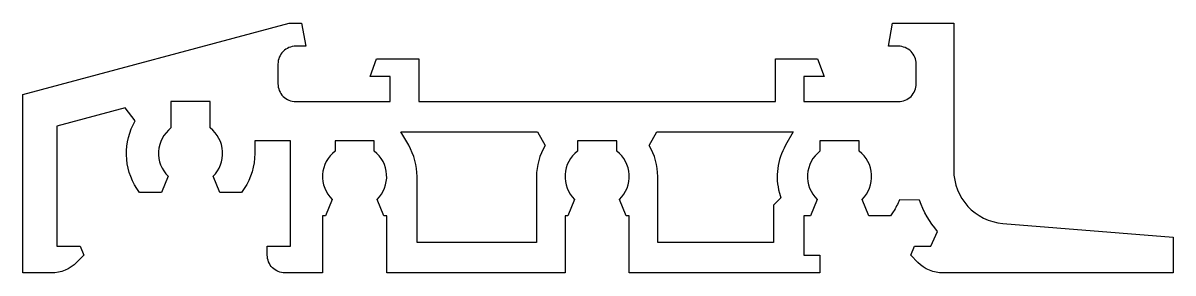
# Model space of a CAD drawing. Header units: millimetres. Extents: x 0 to 64.5, y 0 to 14.
import ezdxf

# ---------------------------------------------------------------- set-up
doc = ezdxf.new("R2010")
doc.units = ezdxf.units.MM

msp = doc.modelspace()

# ---------------------------------------------------------------- linework, layer by layer
for points in [[(48.81, 3.426), (48.662, 3.2), (47.434, 3.2), (47.06, 4.115, 0.455203), (46.9, 6.825), (46.9, 7.4), (44.7, 7.4), (44.7, 6.825, 0.455203), (44.54, 4.115), (44.166, 3.2), (43.8, 3.2), (43.8, 1), (44.7, 1), (44.7, 0), (34, 0), (34, 3.2), (33.834, 3.2), (33.46, 4.115, 0.455203), (33.3, 6.825), (33.3, 7.4), (31.1, 7.4), (31.1, 6.825, 0.455203), (30.94, 4.115), (30.566, 3.2), (30.4, 3.2), (30.4, 0), (20.4, 0), (20.4, 3.2), (20.234, 3.2), (19.86, 4.115, 0.455203), (19.7, 6.825), (19.7, 7.4), (17.5, 7.4), (17.5, 6.825, 0.455203), (17.34, 4.115), (16.966, 3.2), (16.8, 3.2), (16.8, 0), (14.7, 0, -0.414214), (13.7, 1), (13.7, 1.5), (15, 1.5), (15, 7.4), (13, 7.4), (13, 6.7, -0.146136), (12.41, 4.726), (12.262, 4.5), (11.034, 4.5), (10.66, 5.415, 0.455203), (10.5, 8.125), (10.5, 9.6), (8.3, 9.6), (8.3, 8.125, 0.455203), (8.14, 5.415), (7.766, 4.5), (6.538, 4.5), (6.39, 4.726, -0.285231), (6.296, 8.523), (5.735, 9.259), (1.9, 8.231), (1.9, 1.5), (3.2, 1.5), (3.412, 0.988), (3.01, 0.586, -0.198912), (1.596, 0), (0, 0), (0, 10), (14.928, 14), (15.628, 14), (15.858, 12.7), (15.3, 12.7, 0.414214), (14.3, 11.7), (14.3, 10.6, 0.414214), (15.3, 9.6), (20.6, 9.6), (20.6, 11), (19.472, 11), (19.836, 12), (22.2, 12), (22.2, 9.6), (42.2, 9.6), (42.2, 12), (44.564, 12), (44.928, 11), (43.8, 11), (43.8, 9.6), (49.1, 9.6, 0.414214), (50.1, 10.6), (50.1, 11.7, 0.414214), (49.1, 12.7), (48.542, 12.7), (48.772, 14), (52.2, 14), (52.2, 5.766, 0.390648), (54.957, 2.776), (64.5, 2), (64.5, 0), (51.604, 0, -0.198912), (50.19, 0.586), (49.788, 0.988), (50, 1.5), (50.921, 1.5), (51.297, 2.33, -0.097945), (50.283, 4.075), (49.156, 4.097, -0.05257), (48.81, 3.426)], [(22.1, 5.4, 0.131652), (21.631, 7.15), (21.198, 7.9), (28.852, 7.9), (29.281, 7.144, 0.135436), (28.8, 5.4), (28.8, 1.7), (22.1, 1.7), (22.1, 5.4)], [(42.769, 7.15, 0.200042), (42.423, 4.479), (42.5, 4.2), (42.1, 3.8), (42.1, 1.7), (35.6, 1.7), (35.6, 5.4, 0.135436), (35.119, 7.144), (35.548, 7.9), (43.202, 7.9), (42.769, 7.15)]]:
    msp.add_lwpolyline(points, format="xyb", close=True)

doc.saveas('drawing.dxf')
